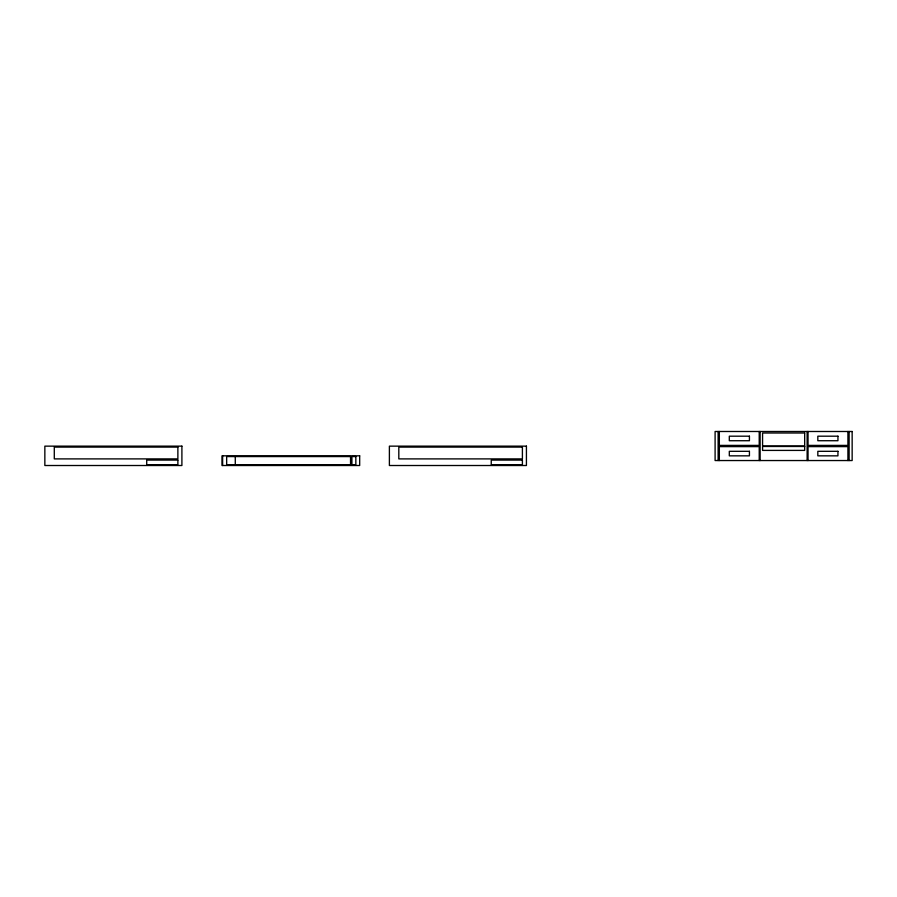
<?xml version="1.0" encoding="UTF-8"?>
<svg xmlns="http://www.w3.org/2000/svg" width="897" height="897" viewBox="0 0 897 897"><rect width="100%" height="100%" fill="white"/><g stroke="black" fill="none" stroke-linecap="round" stroke-linejoin="round"><path stroke-width="1.35" d="M849.123 431.491L849.123 460.542M847.912 431.491L847.912 445.405L808.04 445.405L808.04 431.491M847.912 460.542L847.912 446.616L808.04 446.616L808.04 460.542M807.132 431.491L807.132 460.542M760.129 431.491L760.129 460.542M759.221 431.491L759.221 445.405L719.338 445.405L719.338 431.491M759.221 460.542L759.221 446.616L719.338 446.616L719.338 460.542M718.127 431.491L718.127 460.542M235.283 456.573L235.283 464.747M222.624 455.822L222.624 465.509M852.15 431.491L715.1 431.491L715.1 460.542L852.15 460.542L852.15 431.491M804.676 433.004L762.573 433.004L762.573 446.011L804.676 446.011L804.676 433.004M749.432 436.189L729.306 436.189L729.306 440.719L749.432 440.719L749.432 436.189M837.944 436.189L817.829 436.189L817.829 440.719L837.944 440.719L837.944 436.189M181.9 446.145L44.85 446.145L44.85 465.509L181.9 465.509L181.9 446.145M526.427 446.145L389.388 446.145L389.388 465.509L526.427 465.509L526.427 446.145M804.676 446.471L762.573 446.471L762.573 450.406L804.676 450.406L804.676 446.471M177.875 447.098L54.291 447.098L54.291 458.894L177.875 458.894L177.875 447.098M522.402 447.098L398.817 447.098L398.817 458.894L522.402 458.894L522.402 447.098M749.432 451.314L729.306 451.314L729.306 455.844L749.432 455.844L749.432 451.314M837.944 451.314L817.829 451.314L817.829 455.844L837.944 455.844L837.944 451.314M359.675 455.822L222.019 455.822L222.019 465.509L359.675 465.509L359.675 455.822M350.548 456.573L226.661 456.573L226.661 464.747L350.548 464.747L350.548 456.573M355.84 456.573L351.904 456.573L351.904 464.747L355.84 464.747L355.84 456.573M177.875 460.083L146.716 460.083L146.716 464.769L177.875 464.769L177.875 460.083M522.402 460.083L491.242 460.083L491.242 464.769L522.402 464.769L522.402 460.083"/></g></svg>
